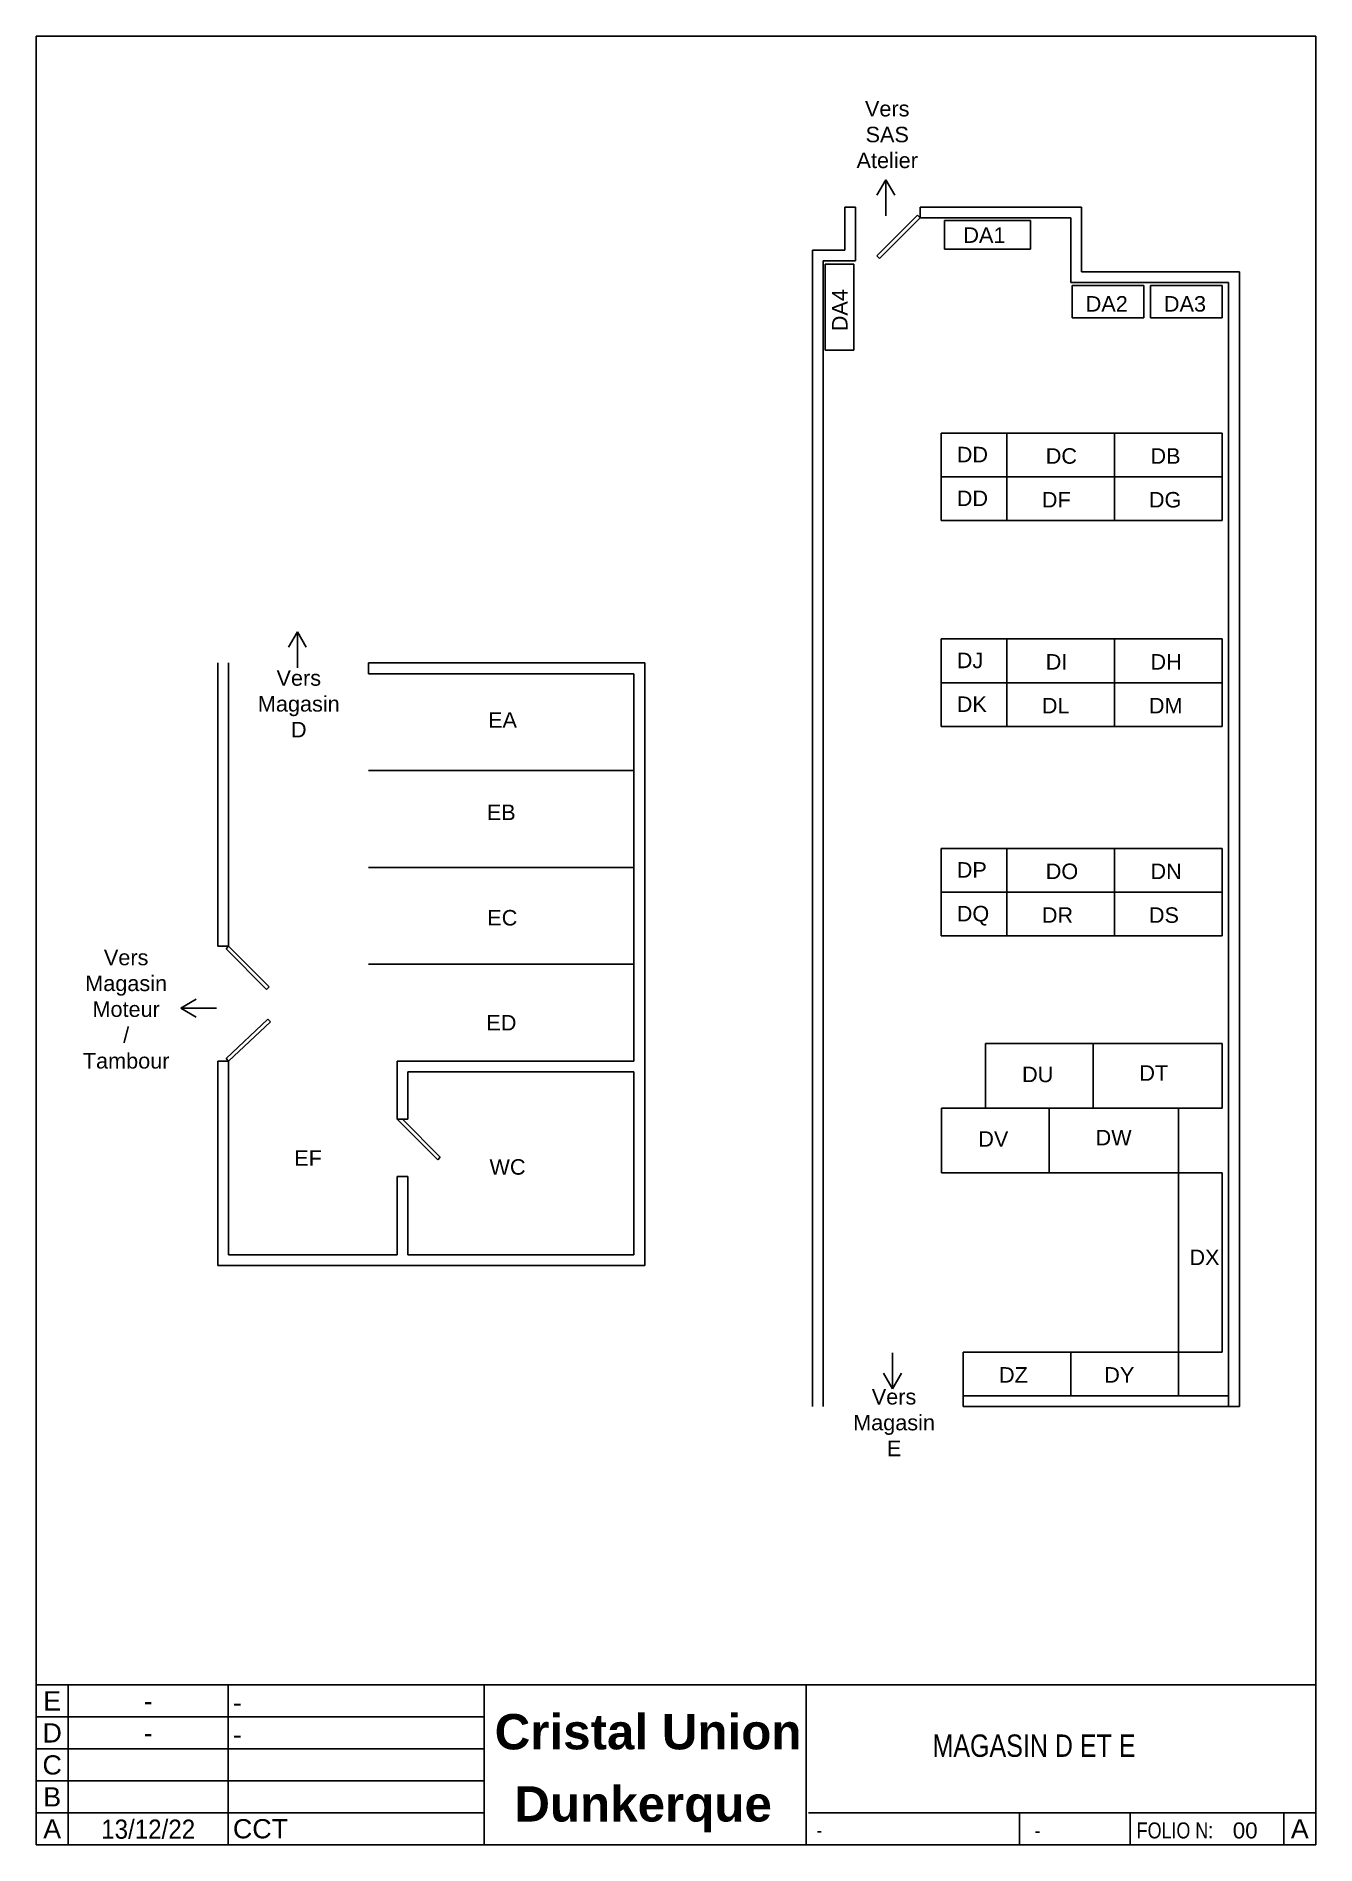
# Model space of a CAD drawing. Header units: millimetres. Extents: x 34463 to 52297, y -17707 to 7507.
import ezdxf
from ezdxf.enums import TextEntityAlignment as Align

# ---------------------------------------------------------------- set-up
doc = ezdxf.new("R2010")
doc.units = ezdxf.units.MM
doc.styles.add('Arial G', font='arialbd.ttf')
doc.styles.get("Standard").update_dxf_attribs({"font": 'arial.ttf'})

msp = doc.modelspace()

# ---------------------------------------------------------------- linework, layer by layer
for p, q in [((34463, 7507), (52297, 7507)), ((34463, -17707), (34463, 7507)), ((52297, 7507), (52297, -17707)), ((46304, 5504), (46179, 5288)), ((46304, 5004), (46304, 5504)), ((46304, 5504), (46429, 5288)), ((45882, 5123), (45732, 5123)), ((45732, 5123), (45732, 4523)), ((45882, 4973), (45882, 5123)), ((46782, 4973), (46782, 5123)), ((46782, 5123), (48882, 5123)), ((48882, 5123), (49032, 5123)), ((49032, 4223), (49032, 5123)), ((45882, 4973), (45882, 4373)), ((46181, 4443), (46746, 5009)), ((46782, 4973), (46216, 4408)), ((46746, 5009), (46782, 4973)), ((48882, 4973), (46782, 4973)), ((47120, 4937), (48320, 4937)), ((47120, 4537), (47120, 4937)), ((48320, 4937), (48320, 4537)), ((48882, 4073), (48882, 4973)), ((45282, 4373), (45282, 4523)), ((45732, 4523), (45282, 4523)), ((45282, -11597), (45282, 4373)), ((45882, 4373), (45432, 4373)), ((45432, 4373), (45432, -11597)), ((45459, 3128), (45459, 4328)), ((45459, 4328), (45859, 4328)), ((45859, 4328), (45859, 3128)), ((46216, 4408), (46181, 4443)), ((48320, 4537), (47120, 4537)), ((51082, 4073), (48882, 4073)), ((51232, 4223), (49032, 4223)), ((51082, 4073), (51082, -11597)), ((51232, 4073), (51232, 4223)), ((51232, -11597), (51232, 4073)), ((48902, 4029), (49902, 4029)), ((48902, 3579), (48902, 4029)), ((49902, 4029), (49902, 3579)), ((49992, 4029), (50992, 4029)), ((49992, 3579), (49992, 4029)), ((50992, 4029), (50992, 3579)), ((49902, 3579), (48902, 3579)), ((50992, 3579), (49992, 3579)), ((45859, 3128), (45459, 3128)), ((47077, 1973), (47992, 1973)), ((47077, 1363), (47077, 1973)), ((47992, 1973), (49492, 1973)), ((47992, 1363), (47992, 1973)), ((47992, 1973), (47992, 1363)), ((49492, 1973), (50992, 1973)), ((49492, 1363), (49492, 1973)), ((49492, 1973), (49492, 1363)), ((50992, 1973), (50992, 1363)), ((47992, 1363), (47077, 1363)), ((47077, 1363), (47992, 1363)), ((47077, 753), (47077, 1363)), ((49492, 1363), (47992, 1363)), ((47992, 1363), (49492, 1363)), ((47992, 753), (47992, 1363)), ((47992, 1363), (47992, 753)), ((50992, 1363), (49492, 1363)), ((49492, 1363), (50992, 1363)), ((49492, 753), (49492, 1363)), ((49492, 1363), (49492, 753)), ((50992, 1363), (50992, 753)), ((47992, 753), (47077, 753)), ((49492, 753), (47992, 753)), ((50992, 753), (49492, 753)), ((38103, -797), (37978, -1013)), ((38103, -1297), (38103, -797)), ((38103, -797), (38228, -1013)), ((47077, -897), (47992, -897)), ((47077, -1507), (47077, -897)), ((47992, -897), (49492, -897)), ((47992, -1507), (47992, -897)), ((47992, -897), (47992, -1507)), ((49492, -897), (50992, -897)), ((49492, -1507), (49492, -897)), ((49492, -897), (49492, -1507)), ((50992, -897), (50992, -1507)), ((36994, -5181), (36994, -1231)), ((37144, -5181), (37144, -1231)), ((39094, -1381), (39094, -1231)), ((39094, -1231), (42794, -1231)), ((42794, -1231), (42944, -1231)), ((42944, -1231), (42944, -9481)), ((39094, -1381), (42794, -1381)), ((42794, -1381), (42794, -6781)), ((47992, -1507), (47077, -1507)), ((47077, -1507), (47992, -1507)), ((47077, -2117), (47077, -1507)), ((49492, -1507), (47992, -1507)), ((47992, -1507), (49492, -1507)), ((47992, -2117), (47992, -1507)), ((47992, -1507), (47992, -2117)), ((50992, -1507), (49492, -1507)), ((49492, -1507), (50992, -1507)), ((49492, -2117), (49492, -1507)), ((49492, -1507), (49492, -2117)), ((50992, -1507), (50992, -2117)), ((47992, -2117), (47077, -2117)), ((49492, -2117), (47992, -2117)), ((50992, -2117), (49492, -2117)), ((39094, -2731), (42794, -2731)), ((47077, -3817), (47992, -3817)), ((47077, -4427), (47077, -3817)), ((47992, -3817), (49492, -3817)), ((47992, -4427), (47992, -3817)), ((47992, -3817), (47992, -4427)), ((49492, -3817), (50992, -3817)), ((49492, -4427), (49492, -3817)), ((49492, -3817), (49492, -4427)), ((50992, -3817), (50992, -4427)), ((39094, -4081), (42794, -4081)), ((42794, -4081), (42794, -5431)), ((47992, -4427), (47077, -4427)), ((47077, -4427), (47992, -4427)), ((47077, -5037), (47077, -4427)), ((49492, -4427), (47992, -4427)), ((47992, -4427), (49492, -4427)), ((47992, -5037), (47992, -4427)), ((47992, -4427), (47992, -5037)), ((50992, -4427), (49492, -4427)), ((49492, -4427), (50992, -4427)), ((49492, -5037), (49492, -4427)), ((49492, -4427), (49492, -5037)), ((50992, -4427), (50992, -5037)), ((47992, -5037), (47077, -5037)), ((49492, -5037), (47992, -5037)), ((50992, -5037), (49492, -5037)), ((37144, -5181), (36994, -5181)), ((37144, -5181), (37109, -5217)), ((37675, -5782), (37109, -5217)), ((37144, -5181), (37710, -5747)), ((42794, -5431), (39094, -5431)), ((37710, -5747), (37675, -5782)), ((36478, -6044), (36694, -5919)), ((36978, -6044), (36478, -6044)), ((36478, -6044), (36694, -6169)), ((37692, -6198), (37109, -6746)), ((37144, -6781), (37727, -6233)), ((37727, -6233), (37692, -6198)), ((49192, -6537), (47692, -6537)), ((47692, -6537), (47692, -7437)), ((49192, -6537), (50992, -6537)), ((49192, -7437), (49192, -6537)), ((50992, -6537), (50992, -7437)), ((36994, -9631), (36994, -6781)), ((36994, -6781), (37144, -6781)), ((37144, -6781), (37109, -6746)), ((37144, -9481), (37144, -6781)), ((42794, -6781), (39494, -6781)), ((39494, -6781), (39494, -7590)), ((39494, -6781), (39494, -6931)), ((39644, -6931), (42794, -6931)), ((39644, -7590), (39644, -6931)), ((42794, -6931), (42794, -9481)), ((48582, -7437), (47082, -7437)), ((47082, -7437), (47082, -8337)), ((47692, -7437), (49192, -7437)), ((48582, -7437), (50382, -7437)), ((48582, -8337), (48582, -7437)), ((50992, -7437), (49192, -7437)), ((50382, -7437), (50382, -8337)), ((39494, -7590), (40060, -8156)), ((39494, -7590), (39644, -7590)), ((40095, -8121), (39568, -7590)), ((40060, -8156), (40095, -8121)), ((39494, -8390), (39494, -9481)), ((39494, -8390), (39644, -8390)), ((39644, -8390), (39644, -9481)), ((47082, -8337), (48582, -8337)), ((50382, -8337), (48582, -8337)), ((50382, -10837), (50382, -8337)), ((50382, -8337), (50992, -8337)), ((50992, -8337), (50992, -10837)), ((39494, -9481), (37144, -9481)), ((39644, -9481), (42794, -9481)), ((42944, -9481), (42944, -9631)), ((37144, -9631), (36994, -9631)), ((42944, -9631), (37144, -9631)), ((47382, -10837), (48882, -10837)), ((47382, -11447), (47382, -10837)), ((48882, -10837), (50382, -10837)), ((48882, -11447), (48882, -10837)), ((48882, -10837), (48882, -11447)), ((50992, -10837), (50382, -10837)), ((50382, -10837), (50382, -11447)), ((46399, -10849), (46399, -11349)), ((46399, -11349), (46274, -11132)), ((46399, -11349), (46524, -11132)), ((48882, -11447), (47382, -11447)), ((51082, -11447), (47382, -11447)), ((47382, -11447), (47382, -11597)), ((47382, -11597), (51082, -11597)), ((50382, -11447), (48882, -11447)), ((51082, -11597), (51232, -11597)), ((34463, -15478), (52297, -15478)), ((34909, -15478), (34909, -17707)), ((37138, -15478), (37138, -17707)), ((40705, -15478), (40705, -17707)), ((45194, -17707), (45194, -15478)), ((34463, -15924), (40705, -15924)), ((34463, -16370), (40705, -16370)), ((34463, -16816), (40705, -16816)), ((34463, -17261), (40705, -17261)), ((45225, -17261), (52297, -17261)), ((48166, -17707), (48166, -17261)), ((49711, -17261), (49711, -17707)), ((51851, -17261), (51851, -17707)), ((52297, -17707), (34463, -17707))]:
    msp.add_line(p, q)

# ---------------------------------------------------------------- texts
for s, height, p in [('DA1', 216, (47385, 4625)), ('DA2', 216, (49090, 3667)), ('DA3', 216, (50180, 3667)), ('DD', 216, (47293, 1566)), ('DC', 216, (48533, 1546)), ('DB', 216, (49993, 1546)), ('DD', 216, (47293, 956)), ('DF', 216, (48479, 936)), ('DG', 216, (49971, 936)), ('DJ', 216, (47293, -1304)), ('DI', 216, (48533, -1324)), ('DH', 216, (49993, -1324)), ('DK', 216, (47293, -1914)), ('DL', 216, (48479, -1934)), ('DM', 216, (49971, -1934)), ('EA', 216, (40761, -2134)), ('EB', 216, (40743, -3422)), ('DP', 216, (47293, -4224)), ('DO', 216, (48533, -4244)), ('DN', 216, (49993, -4244)), ('EC', 216, (40750, -4891)), ('DQ', 216, (47293, -4834)), ('DR', 216, (48479, -4854)), ('DS', 216, (49971, -4854)), ('ED', 216, (40737, -6355)), ('DU', 216, (48203, -7075)), ('DT', 216, (49838, -7056)), ('DV', 216, (47593, -7975)), ('DW', 216, (49228, -7956)), ('EF', 216, (38060, -8241)), ('DX', 216, (50536, -9626)), ('DZ', 216, (47882, -11264)), ('DY', 216, (49349, -11264)), ('-', 268, (37205, -15857)), ('-', 268, (37205, -16303)), ('CCT', 267.5, (37205, -17617)), ('00', 222.9, (51140, -17618))]:
    msp.add_text(s, height=height).set_placement(p)
msp.add_text('DA4', height=216, rotation=90).set_placement((45771, 3393))
for s, p in [('E', (34686, -15701)), ('-', (36024, -15701)), ('D', (34686, -16147)), ('-', (36024, -16147)), ('C', (34686, -16593)), ('B', (34686, -17039)), ('A', (34686, -17484)), ('A', (52074, -17484))]:
    msp.add_text(s, height=268).set_placement(p, align=Align.MIDDLE)
at = {"style": 'Arial G'}
for s, height, p in [('Cristal Union', 491.98, (42991, -16121)), ('Dunkerque', 492, (42922, -17198))]:
    msp.add_text(s, height=height, dxfattribs=at).set_placement(p, align=Align.MIDDLE)
for s, height, width, p in [('MAGASIN D ET E', 312.1, 0.8, (46955, -16481)), ('FOLIO N:', 222.9, 0.8, (49801, -17618)), ('-', 223, 0.7, (45341, -17613)), ('-', 223, 0.8, (48376, -17618))]:
    msp.add_text(s, height=height, dxfattribs=dict(width=width)).set_placement(p)
at = {"width": 0.9}
msp.add_text('13/12/22', height=267.5, dxfattribs=at).set_placement((36024, -17484), align=Align.MIDDLE)
for s, width, insert, char_height, attachment_point in [('\\pxqc;Vers \\PSAS\\PAtelier', 742.18, (46324, 6134), 216.03, 5), ('\\pxqc;Vers \\PMagasin \\PD', 742.18, (38123, -1801), 216.03, 5), ('\\pxqc;Vers \\PMagasin \\PMoteur / Tambour', 742.18, (35717, -6059), 216.03, 5), ('WC', 2038.42, (40781, -8149), 216, 1), ('\\pxqc;Vers \\PMagasin \\PE', 742.18, (46419, -11821), 216.03, 5)]:
    msp.add_mtext_dynamic_manual_height_columns(s, width=width, gutter_width=1080, heights=[0], dxfattribs=dict(insert=insert, char_height=char_height, attachment_point=attachment_point))

doc.saveas('drawing.dxf')
